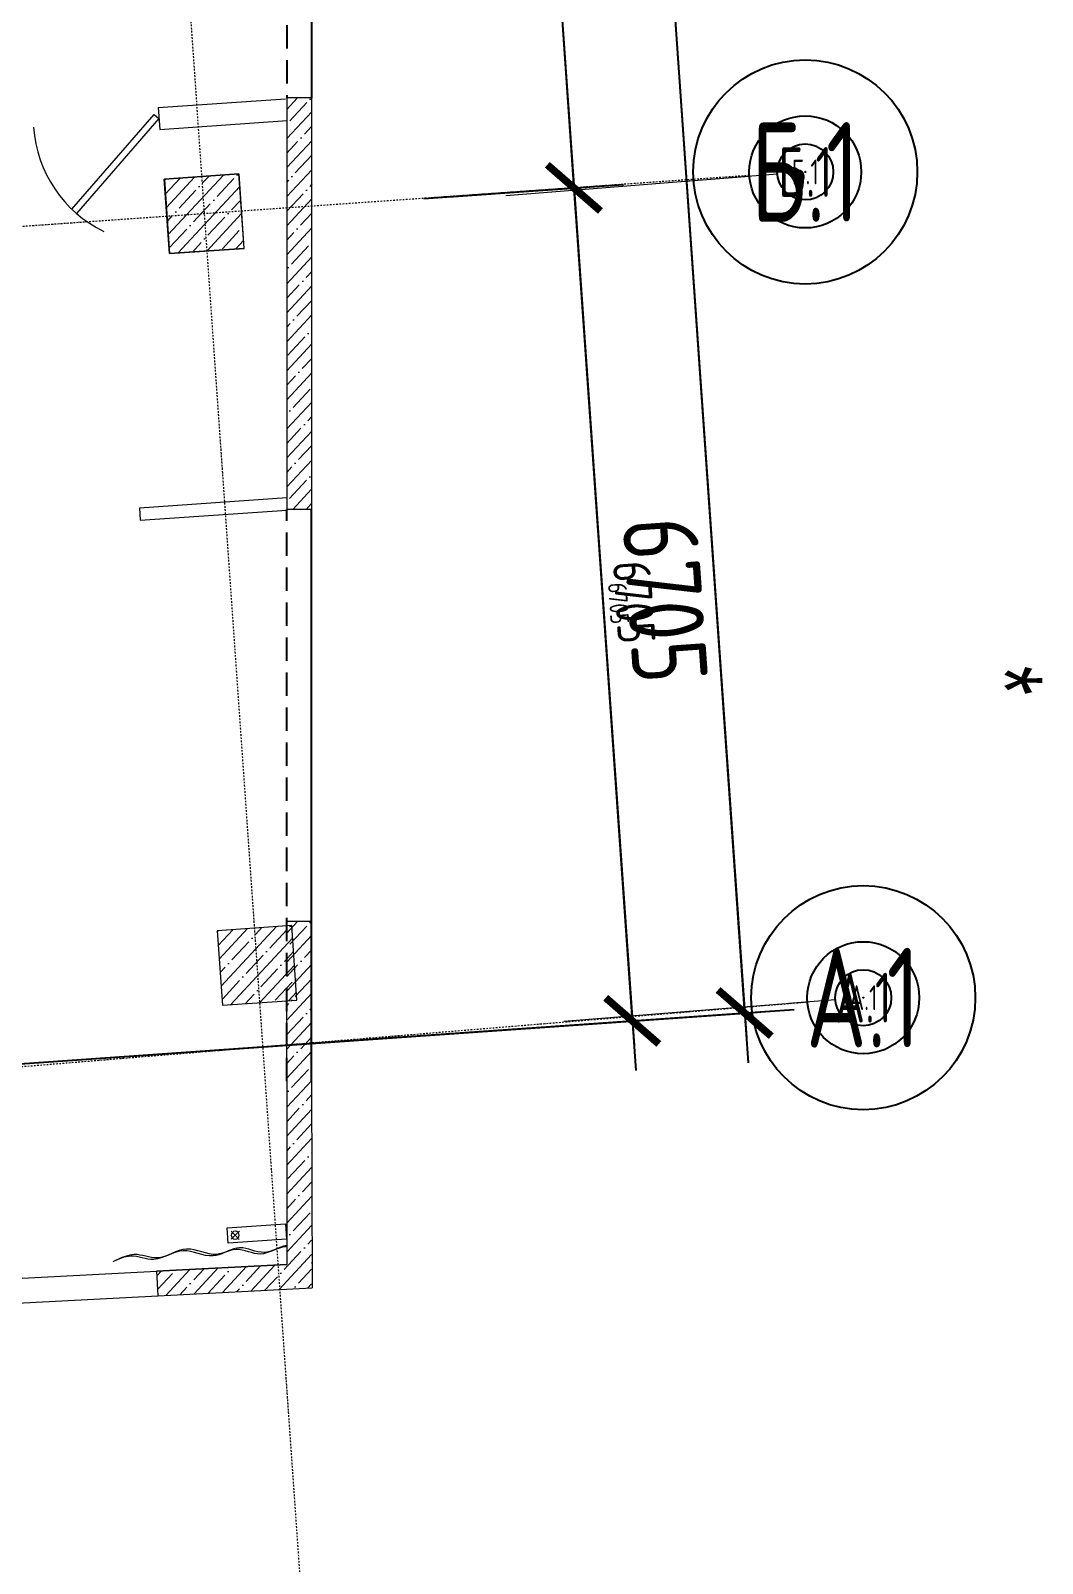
# Model space of a CAD drawing. Header units: millimetres. Extents: x -798 to 124478, y -405 to 121556.
# Drawn here: x 111215 to 119344, y 13690 to 25998 of the extents above; entities that cross this region are included whole.
import ezdxf
from ezdxf.enums import TextEntityAlignment as Align

# ---------------------------------------------------------------- set-up
doc = ezdxf.new("R2010")
doc.units = ezdxf.units.MM
for name, pattern in [('CENTER', [2, 1.25, -0.25, 0.25, -0.25]), ('HIDDEN', [0.375, 0.25, -0.125]), ('Strichpunkt', [25.4, 12.7, -6.35, 0, -6.35])]:
    doc.linetypes.add(name, pattern=pattern)
for name, color, linetype in [('1', 7, 'Continuous'), ('1 @ 0.1', 7, 'Continuous'), ('1 @ 0.15', 7, 'Continuous'), ('1 @ 0.2', 7, 'Continuous'), ('1 @ 100', 7, 'Continuous'), ('1 @ 200', 7, 'Continuous'), ('1 @ 50', 7, 'Continuous'), ('A-DIM', 4, 'Continuous'), ('A-DIM @ 0.1', 4, 'Continuous'), ('A-DIM @ 0.15', 4, 'Continuous'), ('A-DIM @ 0.2', 4, 'Continuous'), ('A-DIM @ 100', 4, 'Continuous'), ('A-DIM @ 200', 4, 'Continuous'), ('A-DIM @ 50', 4, 'Continuous'), ('A-ЭСКИЗ', 250, 'Continuous')]:
    doc.layers.add(name, color=color, linetype=linetype)
for name, color, linetype, lineweight in [('A-AXES', 40, 'CENTER', 5), ('A-DOOR', 4, 'Continuous', 18), ('A-Hatch', 253, 'Continuous', 9), ('A-WALL-BRCK', 5, 'Continuous', 9), ('A-WALL-GK', 31, 'Continuous', 13), ('A-WALL-GVL', 5, 'Continuous', 13), ('LWA', 9, 'Continuous', 0), ('S-WALL', 5, 'Continuous', 15)]:
    doc.layers.add(name, color=color, linetype=linetype, lineweight=lineweight)
doc.styles.add('Arch-Dim', font='romans.shx', dxfattribs={"width": 0.75})
doc.styles.add('SHBD_TITL', font='rus_eg.shx', dxfattribs={"width": 0.75})
doc.dimstyles.new('Масштабируемый', dxfattribs={"dimscale": 100, "dimtxt": 3, "dimasz": 2, "dimexe": 2, "dimexo": 2, "dimgap": 1, "dimtad": 1, "dimdec": 0, "dimzin": 3, "dimdsep": 46, "dimtxsty": 'Arch-Dim', "dimblk": 'ARCHTICK', "dimcen": 2.5, "dimdle": 2, "dimazin": 2, "dimtfac": 0.75, "dimtdec": 0, "dimtmove": 1, "dimatfit": 0, "dimfxl": 1, "dimtolj": 1, "dimtzin": 0, "dimarcsym": 0})

# ---------------------------------------------------------------- blocks, each defined once
blk = doc.blocks.new('штора2')
at = {"layer": 'LWA', "color": 9}
for q in [(27702, 22033), (27768, 22039), (27708, 21967), (27774, 21973)]:
    blk.add_line((27738, 22003), q, dxfattribs=at)
blk.add_lwpolyline([(27677, 21939), (28148, 21939), (28148, 22063), (27677, 22063)], close=True, dxfattribs=at)
blk.add_circle((27738, 22003), 32.4, dxfattribs=at)
for points, knots in [([(28141, 22123), (28136, 22123), (28067, 22124), (27930, 22212), (27741, 22075), (27531, 22205), (27312, 22040), (27091, 22196), (26899, 22086), (26790, 22129), (26741, 22148)], [187.014587, 187.014587, 187.014587, 187.014587, 202.944401, 403.924227, 603.513811, 795.094955, 1040.158283, 1286.67345, 1472.778245, 1625.519582, 1625.519582, 1625.519582, 1625.519582]), ([(28143, 22113), (28082, 22122), (27955, 22198), (27770, 22064), (27561, 22194), (27341, 22029), (27120, 22185), (26929, 22075), (26819, 22118), (26770, 22137)], [215.715231, 215.715231, 215.715231, 215.715231, 403.924227, 603.513811, 795.094955, 1040.158283, 1286.67345, 1472.778245, 1625.519582, 1625.519582, 1625.519582, 1625.519582])]:
    blk.add_open_spline(points, degree=3, knots=knots, dxfattribs=at)
blk = doc.blocks.new('шторы')
at = {"xscale": -0.9999999999999998, "rotation": 180.0000000000041}
blk.add_blockref('штора2', (-11464, 13803), dxfattribs=at)
blk = doc.blocks.new('DOOR101')
at = {"layer": 'A-DOOR', "ltscale": 4, "transparency": 33554687}
blk.add_lwpolyline([(0, 0), (-714, -714), (-750, -678), (-36, 36)], close=True, dxfattribs=at)
blk.add_arc((0, 0), 1010, 180, 240, dxfattribs=at)
blk = doc.blocks.new('_ArchTick')
at = {"color": 0, "linetype": 'ByBlock', "const_width": 0.15}
blk.add_lwpolyline([(-0.5, -0.5), (0.5, 0.5)], dxfattribs=at)
blk = doc.blocks.new('*D430')
at = {"layer": 'A-DIM', "color": 0, "lineweight": -2, "ltscale": 50, "transparency": 16777216}
for p, q in [((2274404, -2400410), (2275027, -2409288)), ((2274753, -2400787), (2274033, -2400837)), ((2274193, -2408946), (2275398, -2408861))]:
    blk.add_line(p, q, dxfattribs=at)
at = {"layer": 'Defpoints', "color": 0, "ltscale": 50, "transparency": 16777216}
for p in [(2275152, -2400759), (2274999, -2408889), (2273794, -2408974)]:
    blk.add_point(p, dxfattribs=at)
at = {"layer": 'A-DIM', "color": 0, "lineweight": -2, "ltscale": 50, "transparency": 16777216, "xscale": 400, "yscale": 400, "zscale": 400}
for p, rotation in [((2274432, -2400809), 94.01173778979934), ((2274999, -2408889), 274.0117377897993)]:
    blk.add_blockref('_ArchTick', p, dxfattribs=dict(at, rotation=rotation))
at = {"layer": 'A-DIM', "color": 0, "ltscale": 50, "transparency": 16777216, "insert": (2275214, -2404814), "char_height": 600, "attachment_point": 5, "rotation": 274.0117, "style": 'Arch-Dim'}
blk.add_mtext('\\A1;8100', dxfattribs=at)
blk = doc.blocks.new('*D431')
at = {"layer": 'A-DIM', "color": 0, "lineweight": -2, "ltscale": 50, "transparency": 16777216}
for p, q in [((2275152, -2400759), (2274432, -2400809)), ((2274432, -2400809), (2274999, -2408890)), ((2273794, -2408974), (2274999, -2408889))]:
    blk.add_line(p, q, dxfattribs=at)
at = {"layer": 'Defpoints', "color": 0, "ltscale": 50, "transparency": 16777216}
for p in [(2275152, -2400759), (2274999, -2408889), (2273794, -2408974)]:
    blk.add_point(p, dxfattribs=at)
at = {"layer": 'A-DIM', "color": 0, "lineweight": -2, "ltscale": 50, "transparency": 16777216, "xscale": 0.3, "yscale": 0.3, "zscale": 0.3}
for p, rotation in [((2274432, -2400809), 94.01173778979934), ((2274999, -2408889), 274.0117377897993)]:
    blk.add_blockref('_ArchTick', p, dxfattribs=dict(at, rotation=rotation))
at = {"layer": 'A-DIM', "color": 0, "ltscale": 50, "transparency": 16777216, "insert": (2274716, -2404849), "char_height": 0.45, "attachment_point": 5, "rotation": 274.0117, "style": 'Arch-Dim'}
blk.add_mtext('\\A1;8100', dxfattribs=at)
blk = doc.blocks.new('*D432')
at = {"layer": 'A-DIM', "color": 0, "lineweight": -2, "ltscale": 50, "transparency": 16777216}
for p, q in [((2274425, -2400709), (2275006, -2408989)), ((2275052, -2400766), (2274332, -2400816)), ((2273894, -2408967), (2275099, -2408882))]:
    blk.add_line(p, q, dxfattribs=at)
at = {"layer": 'Defpoints', "color": 0, "ltscale": 50, "transparency": 16777216}
for p in [(2275152, -2400759), (2274999, -2408889), (2273794, -2408974)]:
    blk.add_point(p, dxfattribs=at)
at = {"layer": 'A-DIM', "color": 0, "lineweight": -2, "ltscale": 50, "transparency": 16777216, "xscale": 100, "yscale": 100, "zscale": 100}
for p, rotation in [((2274432, -2400809), 94.01173778979934), ((2274999, -2408889), 274.0117377897993)]:
    blk.add_blockref('_ArchTick', p, dxfattribs=dict(at, rotation=rotation))
at = {"layer": 'A-DIM', "color": 0, "ltscale": 50, "transparency": 16777216, "insert": (2274840, -2404841), "char_height": 150, "attachment_point": 5, "rotation": 274.0117, "style": 'Arch-Dim'}
blk.add_mtext('\\A1;8100', dxfattribs=at)
blk = doc.blocks.new('*D434')
at = {"layer": 'A-DIM', "color": 0, "lineweight": -2, "ltscale": 50, "transparency": 16777216}
for p, q in [((2274418, -2400610), (2275013, -2409089)), ((2274953, -2400773), (2274233, -2400823)), ((2273993, -2408960), (2275198, -2408875))]:
    blk.add_line(p, q, dxfattribs=at)
at = {"layer": 'Defpoints', "color": 0, "ltscale": 50, "transparency": 16777216}
for p in [(2275152, -2400759), (2274999, -2408889), (2273794, -2408974)]:
    blk.add_point(p, dxfattribs=at)
at = {"layer": 'A-DIM', "color": 0, "lineweight": -2, "ltscale": 50, "transparency": 16777216, "xscale": 200, "yscale": 200, "zscale": 200}
for p, rotation in [((2274432, -2400809), 94.01173778979934), ((2274999, -2408889), 274.0117377897993)]:
    blk.add_blockref('_ArchTick', p, dxfattribs=dict(at, rotation=rotation))
at = {"layer": 'A-DIM', "color": 0, "ltscale": 50, "transparency": 16777216, "insert": (2274965, -2404832), "char_height": 300, "attachment_point": 5, "rotation": 274.0117, "style": 'Arch-Dim'}
blk.add_mtext('\\A1;8100', dxfattribs=at)
blk = doc.blocks.new('*D435')
at = {"layer": 'A-DIM', "color": 0, "lineweight": -2, "ltscale": 50, "transparency": 16777216}
for p, q in [((2275152, -2400759), (2274432, -2400809)), ((2274432, -2400809), (2274999, -2408890)), ((2273794, -2408974), (2274999, -2408889))]:
    blk.add_line(p, q, dxfattribs=at)
at = {"layer": 'Defpoints', "color": 0, "ltscale": 50, "transparency": 16777216}
for p in [(2275152, -2400759), (2274999, -2408889), (2273794, -2408974)]:
    blk.add_point(p, dxfattribs=at)
at = {"layer": 'A-DIM', "color": 0, "lineweight": -2, "ltscale": 50, "transparency": 16777216, "xscale": 0.4, "yscale": 0.4, "zscale": 0.4}
for p, rotation in [((2274432, -2400809), 94.01173778979934), ((2274999, -2408889), 274.0117377897993)]:
    blk.add_blockref('_ArchTick', p, dxfattribs=dict(at, rotation=rotation))
at = {"layer": 'A-DIM', "color": 0, "ltscale": 50, "transparency": 16777216, "insert": (2274716, -2404849), "char_height": 0.6, "attachment_point": 5, "rotation": 274.0117, "style": 'Arch-Dim'}
blk.add_mtext('\\A1;8100', dxfattribs=at)
blk = doc.blocks.new('*D436')
at = {"layer": 'A-DIM', "color": 0, "lineweight": -2, "ltscale": 50, "transparency": 16777216}
for p, q in [((2275152, -2400759), (2274432, -2400809)), ((2274432, -2400809), (2274999, -2408890)), ((2273794, -2408974), (2274999, -2408889))]:
    blk.add_line(p, q, dxfattribs=at)
at = {"layer": 'Defpoints', "color": 0, "ltscale": 50, "transparency": 16777216}
for p in [(2275152, -2400759), (2274999, -2408889), (2273794, -2408974)]:
    blk.add_point(p, dxfattribs=at)
at = {"layer": 'A-DIM', "color": 0, "lineweight": -2, "ltscale": 50, "transparency": 16777216, "xscale": 0.2, "yscale": 0.2, "zscale": 0.2}
for p, rotation in [((2274432, -2400809), 94.01173778979934), ((2274999, -2408889), 274.0117377897993)]:
    blk.add_blockref('_ArchTick', p, dxfattribs=dict(at, rotation=rotation))
at = {"layer": 'A-DIM', "color": 0, "ltscale": 50, "transparency": 16777216, "insert": (2274716, -2404849), "char_height": 0.3, "attachment_point": 5, "rotation": 274.0117, "style": 'Arch-Dim'}
blk.add_mtext('\\A1;8100', dxfattribs=at)
blk = doc.blocks.new('*D437')
at = {"layer": 'A-DIM', "color": 0, "lineweight": -2, "ltscale": 50, "transparency": 16777216}
for p, q in [((2274971, -2408490), (2275496, -2415977)), ((2274193, -2408946), (2275398, -2408861)), ((2270318, -2415939), (2275867, -2415550))]:
    blk.add_line(p, q, dxfattribs=at)
at = {"layer": 'Defpoints', "color": 0, "ltscale": 50, "transparency": 16777216}
for p in [(2273794, -2408974), (2275468, -2415578), (2269919, -2415967)]:
    blk.add_point(p, dxfattribs=at)
at = {"layer": 'A-DIM', "color": 0, "lineweight": -2, "ltscale": 50, "transparency": 16777216, "xscale": 400, "yscale": 400, "zscale": 400}
for p, rotation in [((2274999, -2408889), 94.01173778979934), ((2275468, -2415578), 274.0117377897993)]:
    blk.add_blockref('_ArchTick', p, dxfattribs=dict(at, rotation=rotation))
at = {"layer": 'A-DIM', "color": 0, "ltscale": 50, "transparency": 16777216, "insert": (2275732, -2412199), "char_height": 600, "attachment_point": 5, "rotation": 274.0117, "style": 'Arch-Dim'}
blk.add_mtext('\\A1;6705', dxfattribs=at)
blk = doc.blocks.new('*D438')
at = {"layer": 'A-DIM', "color": 0, "lineweight": -2, "ltscale": 50, "transparency": 16777216}
for p, q in [((2273794, -2408974), (2274999, -2408889)), ((2274999, -2408889), (2275468, -2415578)), ((2269919, -2415967), (2275468, -2415578))]:
    blk.add_line(p, q, dxfattribs=at)
at = {"layer": 'Defpoints', "color": 0, "ltscale": 50, "transparency": 16777216}
for p in [(2273794, -2408974), (2275468, -2415578), (2269919, -2415967)]:
    blk.add_point(p, dxfattribs=at)
at = {"layer": 'A-DIM', "color": 0, "lineweight": -2, "ltscale": 50, "transparency": 16777216, "xscale": 0.3, "yscale": 0.3, "zscale": 0.3}
for p, rotation in [((2274999, -2408889), 94.01173778979934), ((2275468, -2415578), 274.0117377897993)]:
    blk.add_blockref('_ArchTick', p, dxfattribs=dict(at, rotation=rotation))
at = {"layer": 'A-DIM', "color": 0, "ltscale": 50, "transparency": 16777216, "insert": (2275234, -2412234), "char_height": 0.45, "attachment_point": 5, "rotation": 274.0117, "style": 'Arch-Dim'}
blk.add_mtext('\\A1;6705', dxfattribs=at)
blk = doc.blocks.new('*D439')
at = {"layer": 'A-DIM', "color": 0, "lineweight": -2, "ltscale": 50, "transparency": 16777216}
for p, q in [((2274992, -2408790), (2275475, -2415678)), ((2273894, -2408967), (2275099, -2408882)), ((2270019, -2415960), (2275568, -2415571))]:
    blk.add_line(p, q, dxfattribs=at)
at = {"layer": 'Defpoints', "color": 0, "ltscale": 50, "transparency": 16777216}
for p in [(2273794, -2408974), (2275468, -2415578), (2269919, -2415967)]:
    blk.add_point(p, dxfattribs=at)
at = {"layer": 'A-DIM', "color": 0, "lineweight": -2, "ltscale": 50, "transparency": 16777216, "xscale": 100, "yscale": 100, "zscale": 100}
for p, rotation in [((2274999, -2408889), 94.01173778979934), ((2275468, -2415578), 274.0117377897993)]:
    blk.add_blockref('_ArchTick', p, dxfattribs=dict(at, rotation=rotation))
at = {"layer": 'A-DIM', "color": 0, "ltscale": 50, "transparency": 16777216, "insert": (2275358, -2412225), "char_height": 150, "attachment_point": 5, "rotation": 274.0117, "style": 'Arch-Dim'}
blk.add_mtext('\\A1;6705', dxfattribs=at)
blk = doc.blocks.new('*D441')
at = {"layer": 'A-DIM', "color": 0, "lineweight": -2, "ltscale": 50, "transparency": 16777216}
for p, q in [((2274985, -2408690), (2275482, -2415777)), ((2273993, -2408960), (2275198, -2408875)), ((2270119, -2415953), (2275667, -2415564))]:
    blk.add_line(p, q, dxfattribs=at)
at = {"layer": 'Defpoints', "color": 0, "ltscale": 50, "transparency": 16777216}
for p in [(2273794, -2408974), (2275468, -2415578), (2269919, -2415967)]:
    blk.add_point(p, dxfattribs=at)
at = {"layer": 'A-DIM', "color": 0, "lineweight": -2, "ltscale": 50, "transparency": 16777216, "xscale": 200, "yscale": 200, "zscale": 200}
for p, rotation in [((2274999, -2408889), 94.01173778979934), ((2275468, -2415578), 274.0117377897993)]:
    blk.add_blockref('_ArchTick', p, dxfattribs=dict(at, rotation=rotation))
at = {"layer": 'A-DIM', "color": 0, "ltscale": 50, "transparency": 16777216, "insert": (2275483, -2412216), "char_height": 300, "attachment_point": 5, "rotation": 274.0117, "style": 'Arch-Dim'}
blk.add_mtext('\\A1;6705', dxfattribs=at)
blk = doc.blocks.new('*D442')
at = {"layer": 'A-DIM', "color": 0, "lineweight": -2, "ltscale": 50, "transparency": 16777216}
for p, q in [((2273794, -2408974), (2274999, -2408889)), ((2274999, -2408889), (2275468, -2415578)), ((2269919, -2415967), (2275468, -2415578))]:
    blk.add_line(p, q, dxfattribs=at)
at = {"layer": 'Defpoints', "color": 0, "ltscale": 50, "transparency": 16777216}
for p in [(2273794, -2408974), (2275468, -2415578), (2269919, -2415967)]:
    blk.add_point(p, dxfattribs=at)
at = {"layer": 'A-DIM', "color": 0, "lineweight": -2, "ltscale": 50, "transparency": 16777216, "xscale": 0.4, "yscale": 0.4, "zscale": 0.4}
for p, rotation in [((2274999, -2408889), 94.01173778979934), ((2275468, -2415578), 274.0117377897993)]:
    blk.add_blockref('_ArchTick', p, dxfattribs=dict(at, rotation=rotation))
at = {"layer": 'A-DIM', "color": 0, "ltscale": 50, "transparency": 16777216, "insert": (2275234, -2412234), "char_height": 0.6, "attachment_point": 5, "rotation": 274.0117, "style": 'Arch-Dim'}
blk.add_mtext('\\A1;6705', dxfattribs=at)
blk = doc.blocks.new('*D443')
at = {"layer": 'A-DIM', "color": 0, "lineweight": -2, "ltscale": 50, "transparency": 16777216}
for p, q in [((2273794, -2408974), (2274999, -2408889)), ((2274999, -2408889), (2275468, -2415578)), ((2269919, -2415967), (2275468, -2415578))]:
    blk.add_line(p, q, dxfattribs=at)
at = {"layer": 'Defpoints', "color": 0, "ltscale": 50, "transparency": 16777216}
for p in [(2273794, -2408974), (2275468, -2415578), (2269919, -2415967)]:
    blk.add_point(p, dxfattribs=at)
at = {"layer": 'A-DIM', "color": 0, "lineweight": -2, "ltscale": 50, "transparency": 16777216, "xscale": 0.2, "yscale": 0.2, "zscale": 0.2}
for p, rotation in [((2274999, -2408889), 94.01173778979934), ((2275468, -2415578), 274.0117377897993)]:
    blk.add_blockref('_ArchTick', p, dxfattribs=dict(at, rotation=rotation))
at = {"layer": 'A-DIM', "color": 0, "ltscale": 50, "transparency": 16777216, "insert": (2275234, -2412234), "char_height": 0.3, "attachment_point": 5, "rotation": 274.0117, "style": 'Arch-Dim'}
blk.add_mtext('\\A1;6705', dxfattribs=at)
blk = doc.blocks.new('*U88')
at = {"color": 4, "lineweight": 9}
blk.add_line((-4.486, -0.355), (-12.032, -0.953), dxfattribs=at)
at = {"color": 5, "linetype": 'Continuous', "lineweight": 25}
blk.add_circle((0, 0), 4.5, dxfattribs=at)
at = {"color": 5, "linetype": 'Continuous', "lineweight": 25, "style": 'Arch-Dim', "width": 0.65}
blk.add_attdef('Ось', text='', height=4, dxfattribs=at).set_placement((0, 0), align=Align.MIDDLE)
blk = doc.blocks.new('*U871')
at = {"layer": '1 @ 0.1', "transparency": 33554687, "xscale": 0.1, "yscale": 0.1, "zscale": 0.1}
blk.add_blockref('*U88', (2276858, -2408761), dxfattribs=at).add_auto_attribs({'Ось': 'Б.1'})
at = {"layer": '1 @ 0.15', "transparency": 33554687, "xscale": 0.15, "yscale": 0.15, "zscale": 0.15}
blk.add_blockref('*U88', (2276858, -2408761), dxfattribs=at).add_auto_attribs({'Ось': 'Б.1'})
at = {"layer": '1 @ 0.2', "transparency": 33554687, "xscale": 0.2, "yscale": 0.2, "zscale": 0.2}
blk.add_blockref('*U88', (2276858, -2408761), dxfattribs=at).add_auto_attribs({'Ось': 'Б.1'})
at = {"layer": '1 @ 100', "transparency": 33554687, "xscale": 100, "yscale": 100, "zscale": 100}
blk.add_blockref('*U88', (2276858, -2408761), dxfattribs=at).add_auto_attribs({'Ось': 'Б.1'})
at = {"layer": '1 @ 200', "transparency": 33554687, "xscale": 200, "yscale": 200, "zscale": 200}
blk.add_blockref('*U88', (2276858, -2408761), dxfattribs=at).add_auto_attribs({'Ось': 'Б.1'})
at = {"layer": '1 @ 50', "transparency": 33554687, "xscale": 50, "yscale": 50, "zscale": 50}
blk.add_blockref('*U88', (2276858, -2408761), dxfattribs=at).add_auto_attribs({'Ось': 'Б.1'})
blk = doc.blocks.new('*U872')
at = {"layer": '1 @ 0.1', "transparency": 33554687, "xscale": 0.1, "yscale": 0.1, "zscale": 0.1}
blk.add_blockref('*U88', (2277324, -2415392), dxfattribs=at).add_auto_attribs({'Ось': 'А.1'})
at = {"layer": '1 @ 0.15', "transparency": 33554687, "xscale": 0.15, "yscale": 0.15, "zscale": 0.15}
blk.add_blockref('*U88', (2277324, -2415392), dxfattribs=at).add_auto_attribs({'Ось': 'А.1'})
at = {"layer": '1 @ 0.2', "transparency": 33554687, "xscale": 0.2, "yscale": 0.2, "zscale": 0.2}
blk.add_blockref('*U88', (2277324, -2415392), dxfattribs=at).add_auto_attribs({'Ось': 'А.1'})
at = {"layer": '1 @ 100', "transparency": 33554687, "xscale": 100, "yscale": 100, "zscale": 100}
blk.add_blockref('*U88', (2277324, -2415392), dxfattribs=at).add_auto_attribs({'Ось': 'А.1'})
at = {"layer": '1 @ 200', "transparency": 33554687, "xscale": 200, "yscale": 200, "zscale": 200}
blk.add_blockref('*U88', (2277324, -2415392), dxfattribs=at).add_auto_attribs({'Ось': 'А.1'})
at = {"layer": '1 @ 50', "transparency": 33554687, "xscale": 50, "yscale": 50, "zscale": 50}
blk.add_blockref('*U88', (2277324, -2415392), dxfattribs=at).add_auto_attribs({'Ось': 'А.1'})
blk = doc.blocks.new('*D458')
at = {"layer": 'A-DIM', "color": 0, "lineweight": -2, "ltscale": 50, "transparency": 16777216}
for p, q in [((2275059, -2396805), (2276385, -2415714)), ((2271400, -2397262), (2275272, -2396991)), ((2272698, -2415772), (2276570, -2415501))]:
    blk.add_line(p, q, dxfattribs=at)
at = {"layer": 'Defpoints', "color": 0, "ltscale": 50, "transparency": 16777216}
for p in [(2271200, -2397276), (2276371, -2415515), (2272498, -2415786)]:
    blk.add_point(p, dxfattribs=at)
at = {"layer": 'A-DIM', "color": 0, "lineweight": -2, "ltscale": 50, "transparency": 16777216, "xscale": 200, "yscale": 200, "zscale": 200}
for p, rotation in [((2275073, -2397005), 94.01162329373588), ((2276371, -2415515), 274.0116232937359)]:
    blk.add_blockref('_ArchTick', p, dxfattribs=dict(at, rotation=rotation))
at = {"layer": 'A-DIM', "color": 0, "ltscale": 50, "transparency": 16777216, "insert": (2275971, -2406242), "char_height": 300, "attachment_point": 5, "rotation": 274.0116, "style": 'Arch-Dim'}
blk.add_mtext('\\A1;18555', dxfattribs=at)
blk = doc.blocks.new('*D459')
at = {"layer": 'A-DIM', "color": 0, "lineweight": -2, "ltscale": 50, "transparency": 16777216}
for p, q in [((2275045, -2396606), (2276399, -2415914)), ((2271599, -2397248), (2275472, -2396977)), ((2272897, -2415758), (2276770, -2415487))]:
    blk.add_line(p, q, dxfattribs=at)
at = {"layer": 'Defpoints', "color": 0, "ltscale": 50, "transparency": 16777216}
for p in [(2271200, -2397276), (2276371, -2415515), (2272498, -2415786)]:
    blk.add_point(p, dxfattribs=at)
at = {"layer": 'A-DIM', "color": 0, "lineweight": -2, "ltscale": 50, "transparency": 16777216, "xscale": 400, "yscale": 400, "zscale": 400}
for p, rotation in [((2275073, -2397005), 94.01162329373588), ((2276371, -2415515), 274.0116232937359)]:
    blk.add_blockref('_ArchTick', p, dxfattribs=dict(at, rotation=rotation))
at = {"layer": 'A-DIM', "color": 0, "ltscale": 50, "transparency": 16777216, "insert": (2276221, -2406225), "char_height": 600, "attachment_point": 5, "rotation": 274.0116, "style": 'Arch-Dim'}
blk.add_mtext('\\A1;18555', dxfattribs=at)
blk = doc.blocks.new('*D460')
at = {"layer": 'A-DIM', "color": 0, "lineweight": -2, "ltscale": 50, "transparency": 16777216}
for p, q in [((2271201, -2397276), (2275073, -2397005)), ((2275073, -2397004), (2276371, -2415515)), ((2272499, -2415786), (2276371, -2415515))]:
    blk.add_line(p, q, dxfattribs=at)
at = {"layer": 'Defpoints', "color": 0, "ltscale": 50, "transparency": 16777216}
for p in [(2271200, -2397276), (2276371, -2415515), (2272498, -2415786)]:
    blk.add_point(p, dxfattribs=at)
at = {"layer": 'A-DIM', "color": 0, "lineweight": -2, "ltscale": 50, "transparency": 16777216, "xscale": 0.3, "yscale": 0.3, "zscale": 0.3}
for p, rotation in [((2275073, -2397005), 94.01162329373588), ((2276371, -2415515), 274.0116232937359)]:
    blk.add_blockref('_ArchTick', p, dxfattribs=dict(at, rotation=rotation))
at = {"layer": 'A-DIM', "color": 0, "ltscale": 50, "transparency": 16777216, "insert": (2275722, -2406260), "char_height": 0.45, "attachment_point": 5, "rotation": 274.0116, "style": 'Arch-Dim'}
blk.add_mtext('\\A1;18555', dxfattribs=at)
blk = doc.blocks.new('*D461')
at = {"layer": 'A-DIM', "color": 0, "lineweight": -2, "ltscale": 50, "transparency": 16777216}
for p, q in [((2271300, -2397269), (2275172, -2396998)), ((2275066, -2396905), (2276378, -2415614)), ((2272598, -2415779), (2276471, -2415508))]:
    blk.add_line(p, q, dxfattribs=at)
at = {"layer": 'Defpoints', "color": 0, "ltscale": 50, "transparency": 16777216}
for p in [(2271200, -2397276), (2276371, -2415515), (2272498, -2415786)]:
    blk.add_point(p, dxfattribs=at)
at = {"layer": 'A-DIM', "color": 0, "lineweight": -2, "ltscale": 50, "transparency": 16777216, "xscale": 100, "yscale": 100, "zscale": 100}
for p, rotation in [((2275073, -2397005), 94.01162329373588), ((2276371, -2415515), 274.0116232937359)]:
    blk.add_blockref('_ArchTick', p, dxfattribs=dict(at, rotation=rotation))
at = {"layer": 'A-DIM', "color": 0, "ltscale": 50, "transparency": 16777216, "insert": (2275846, -2406251), "char_height": 150, "attachment_point": 5, "rotation": 274.0116, "style": 'Arch-Dim'}
blk.add_mtext('\\A1;18555', dxfattribs=at)
blk = doc.blocks.new('*D463')
at = {"layer": 'A-DIM', "color": 0, "lineweight": -2, "ltscale": 50, "transparency": 16777216}
for p, q in [((2271201, -2397276), (2275073, -2397005)), ((2275073, -2397004), (2276371, -2415515)), ((2272499, -2415786), (2276371, -2415515))]:
    blk.add_line(p, q, dxfattribs=at)
at = {"layer": 'Defpoints', "color": 0, "ltscale": 50, "transparency": 16777216}
for p in [(2271200, -2397276), (2276371, -2415515), (2272498, -2415786)]:
    blk.add_point(p, dxfattribs=at)
at = {"layer": 'A-DIM', "color": 0, "lineweight": -2, "ltscale": 50, "transparency": 16777216, "xscale": 0.4, "yscale": 0.4, "zscale": 0.4}
for p, rotation in [((2275073, -2397005), 94.01162329373588), ((2276371, -2415515), 274.0116232937359)]:
    blk.add_blockref('_ArchTick', p, dxfattribs=dict(at, rotation=rotation))
at = {"layer": 'A-DIM', "color": 0, "ltscale": 50, "transparency": 16777216, "insert": (2275722, -2406260), "char_height": 0.6, "attachment_point": 5, "rotation": 274.0116, "style": 'Arch-Dim'}
blk.add_mtext('\\A1;18555', dxfattribs=at)
blk = doc.blocks.new('*D464')
at = {"layer": 'A-DIM', "color": 0, "lineweight": -2, "ltscale": 50, "transparency": 16777216}
for p, q in [((2271200, -2397276), (2275073, -2397005)), ((2275073, -2397005), (2276371, -2415515)), ((2272499, -2415786), (2276371, -2415515))]:
    blk.add_line(p, q, dxfattribs=at)
at = {"layer": 'Defpoints', "color": 0, "ltscale": 50, "transparency": 16777216}
for p in [(2271200, -2397276), (2276371, -2415515), (2272498, -2415786)]:
    blk.add_point(p, dxfattribs=at)
at = {"layer": 'A-DIM', "color": 0, "lineweight": -2, "ltscale": 50, "transparency": 16777216, "xscale": 0.2, "yscale": 0.2, "zscale": 0.2}
for p, rotation in [((2275073, -2397005), 94.01162329373588), ((2276371, -2415515), 274.0116232937359)]:
    blk.add_blockref('_ArchTick', p, dxfattribs=dict(at, rotation=rotation))
at = {"layer": 'A-DIM', "color": 0, "ltscale": 50, "transparency": 16777216, "insert": (2275722, -2406260), "char_height": 0.3, "attachment_point": 5, "rotation": 274.0116, "style": 'Arch-Dim'}
blk.add_mtext('\\A1;18555', dxfattribs=at)
blk = doc.blocks.new('*U853')
at = {"layer": 'A-DIM @ 0.1', "ltscale": 50, "transparency": 33554687}
dim = blk.add_linear_dim(base=(2274998.8, -2408889.4), p1=(2275152.2, -2400758.7), p2=(2273793.9, -2408973.9), angle=94.01174, dimstyle='Масштабируемый', override={"dimscale": 0.1, "dimtix": 0, "dimtofl": 1, "dimtmove": 1, "dimatfit": 0}, dxfattribs=at)
dim.commit()
dim.dimension.update_dxf_attribs({"geometry": '*D436', "text_midpoint": (2274715.7, -2404849.3)})
at = {"layer": 'A-DIM @ 0.15', "ltscale": 50, "transparency": 33554687}
dim = blk.add_linear_dim(base=(2274998.8, -2408889.4), p1=(2275152.2, -2400758.7), p2=(2273793.9, -2408973.9), angle=94.01174, dimstyle='Масштабируемый', override={"dimscale": 0.15, "dimtix": 0, "dimtofl": 1, "dimtmove": 1, "dimatfit": 0}, dxfattribs=at)
dim.commit()
dim.dimension.update_dxf_attribs({"geometry": '*D431', "text_midpoint": (2274715.8, -2404849.3)})
at = {"layer": 'A-DIM @ 0.2', "ltscale": 50, "transparency": 33554687}
dim = blk.add_linear_dim(base=(2274998.8, -2408889.4), p1=(2275152.2, -2400758.7), p2=(2273793.9, -2408973.9), angle=94.01174, dimstyle='Масштабируемый', override={"dimscale": 0.2, "dimtix": 0, "dimtofl": 1, "dimtmove": 1, "dimatfit": 0}, dxfattribs=at)
dim.commit()
dim.dimension.update_dxf_attribs({"geometry": '*D435', "text_midpoint": (2274716, -2404849.3)})
at = {"layer": 'A-DIM @ 100', "ltscale": 50, "transparency": 33554687}
dim = blk.add_linear_dim(base=(2274998.8, -2408889.4), p1=(2275152.2, -2400758.7), p2=(2273793.9, -2408973.9), angle=94.01174, dimstyle='Масштабируемый', override={"dimscale": 100, "dimtix": 0, "dimtofl": 1, "dimtmove": 1, "dimatfit": 0}, dxfattribs=at)
dim.commit()
dim.dimension.update_dxf_attribs({"geometry": '*D434', "text_midpoint": (2274964.8, -2404831.8)})
at = {"layer": 'A-DIM @ 200', "ltscale": 50, "transparency": 33554687}
dim = blk.add_linear_dim(base=(2274998.8, -2408889.4), p1=(2275152.2, -2400758.7), p2=(2273793.9, -2408973.9), angle=94.01174, dimstyle='Масштабируемый', override={"dimscale": 200, "dimtix": 0, "dimtofl": 1, "dimtmove": 1, "dimatfit": 0}, dxfattribs=at)
dim.commit()
dim.dimension.update_dxf_attribs({"geometry": '*D430', "text_midpoint": (2275214.2, -2404814.3)})
at = {"layer": 'A-DIM @ 50', "ltscale": 50, "transparency": 33554687}
dim = blk.add_linear_dim(base=(2274998.8, -2408889.4), p1=(2275152.2, -2400758.7), p2=(2273793.9, -2408973.9), angle=94.01174, dimstyle='Масштабируемый', override={"dimscale": 50, "dimtix": 0, "dimtofl": 1, "dimtmove": 1, "dimatfit": 0}, dxfattribs=at)
dim.commit()
dim.dimension.update_dxf_attribs({"geometry": '*D432', "text_midpoint": (2274840.2, -2404840.6)})
blk = doc.blocks.new('*U854')
at = {"layer": 'A-DIM @ 0.1', "ltscale": 50, "transparency": 33554687}
dim = blk.add_linear_dim(base=(2275467.9, -2415578), p1=(2273793.9, -2408973.9), p2=(2269919, -2415967.1), angle=94.01174, dimstyle='Масштабируемый', override={"dimscale": 0.1, "dimtix": 0, "dimtofl": 1, "dimtmove": 1, "dimatfit": 0}, dxfattribs=at)
dim.commit()
dim.dimension.update_dxf_attribs({"geometry": '*D443', "text_midpoint": (2275233.6, -2412233.7)})
at = {"layer": 'A-DIM @ 0.15', "ltscale": 50, "transparency": 33554687}
dim = blk.add_linear_dim(base=(2275467.9, -2415578), p1=(2273793.9, -2408973.9), p2=(2269919, -2415967.1), angle=94.01174, dimstyle='Масштабируемый', override={"dimscale": 0.15, "dimtix": 0, "dimtofl": 1, "dimtmove": 1, "dimatfit": 0}, dxfattribs=at)
dim.commit()
dim.dimension.update_dxf_attribs({"geometry": '*D438', "text_midpoint": (2275233.7, -2412233.7)})
at = {"layer": 'A-DIM @ 0.2', "ltscale": 50, "transparency": 33554687}
dim = blk.add_linear_dim(base=(2275467.9, -2415578), p1=(2273793.9, -2408973.9), p2=(2269919, -2415967.1), angle=94.01174, dimstyle='Масштабируемый', override={"dimscale": 0.2, "dimtix": 0, "dimtofl": 1, "dimtmove": 1, "dimatfit": 0}, dxfattribs=at)
dim.commit()
dim.dimension.update_dxf_attribs({"geometry": '*D442', "text_midpoint": (2275233.8, -2412233.6)})
at = {"layer": 'A-DIM @ 100', "ltscale": 50, "transparency": 33554687}
dim = blk.add_linear_dim(base=(2275467.9, -2415578), p1=(2273793.9, -2408973.9), p2=(2269919, -2415967.1), angle=94.01174, dimstyle='Масштабируемый', override={"dimscale": 100, "dimtix": 0, "dimtofl": 1, "dimtmove": 1, "dimatfit": 0}, dxfattribs=at)
dim.commit()
dim.dimension.update_dxf_attribs({"geometry": '*D441', "text_midpoint": (2275482.7, -2412216.2)})
at = {"layer": 'A-DIM @ 200', "ltscale": 50, "transparency": 33554687}
dim = blk.add_linear_dim(base=(2275467.9, -2415578), p1=(2273793.9, -2408973.9), p2=(2269919, -2415967.1), angle=94.01174, dimstyle='Масштабируемый', override={"dimscale": 200, "dimtix": 0, "dimtofl": 1, "dimtmove": 1, "dimatfit": 0}, dxfattribs=at)
dim.commit()
dim.dimension.update_dxf_attribs({"geometry": '*D437', "text_midpoint": (2275732.1, -2412198.7)})
at = {"layer": 'A-DIM @ 50', "ltscale": 50, "transparency": 33554687}
dim = blk.add_linear_dim(base=(2275467.9, -2415578), p1=(2273793.9, -2408973.9), p2=(2269919, -2415967.1), angle=94.01174, dimstyle='Масштабируемый', override={"dimscale": 50, "dimtix": 0, "dimtofl": 1, "dimtmove": 1, "dimatfit": 0}, dxfattribs=at)
dim.commit()
dim.dimension.update_dxf_attribs({"geometry": '*D439', "text_midpoint": (2275358, -2412224.9)})
blk = doc.blocks.new('*U909')
at = {"layer": 'A-DIM @ 0.1', "ltscale": 50, "transparency": 33554687}
dim = blk.add_aligned_dim(p1=(2271200.2, -2397276.3), p2=(2272498.4, -2415786.2), distance=3882, dimstyle='Масштабируемый', override={"dimscale": 0.1, "dimtix": 0, "dimtofl": 1, "dimtmove": 1, "dimatfit": 0}, dxfattribs=at)
dim.commit()
dim.dimension.update_dxf_attribs({"geometry": '*D464', "text_midpoint": (2275722, -2406259.7)})
at = {"layer": 'A-DIM @ 0.15', "ltscale": 50, "transparency": 33554687}
dim = blk.add_aligned_dim(p1=(2271200.2, -2397276.3), p2=(2272498.4, -2415786.2), distance=3882, dimstyle='Масштабируемый', override={"dimscale": 0.15, "dimtix": 0, "dimtofl": 1, "dimtmove": 1, "dimatfit": 0}, dxfattribs=at)
dim.commit()
dim.dimension.update_dxf_attribs({"geometry": '*D460', "text_midpoint": (2275722.1, -2406259.7)})
at = {"layer": 'A-DIM @ 0.2', "ltscale": 50, "transparency": 33554687}
dim = blk.add_aligned_dim(p1=(2271200.2, -2397276.3), p2=(2272498.4, -2415786.2), distance=3882, dimstyle='Масштабируемый', override={"dimscale": 0.2, "dimtix": 0, "dimtofl": 1, "dimtmove": 1, "dimatfit": 0}, dxfattribs=at)
dim.commit()
dim.dimension.update_dxf_attribs({"geometry": '*D463', "text_midpoint": (2275722.3, -2406259.6)})
at = {"layer": 'A-DIM @ 100', "ltscale": 50, "transparency": 33554687}
dim = blk.add_aligned_dim(p1=(2271200.2, -2397276.3), p2=(2272498.4, -2415786.2), distance=3882, dimstyle='Масштабируемый', override={"dimscale": 100, "dimtix": 0, "dimtofl": 1, "dimtmove": 1, "dimatfit": 0}, dxfattribs=at)
dim.commit()
dim.dimension.update_dxf_attribs({"geometry": '*D458', "text_midpoint": (2275971.2, -2406242.2)})
at = {"layer": 'A-DIM @ 200', "ltscale": 50, "transparency": 33554687}
dim = blk.add_aligned_dim(p1=(2271200.2, -2397276.3), p2=(2272498.4, -2415786.2), distance=3882, dimstyle='Масштабируемый', override={"dimscale": 200, "dimtix": 0, "dimtofl": 1, "dimtmove": 1, "dimatfit": 0}, dxfattribs=at)
dim.commit()
dim.dimension.update_dxf_attribs({"geometry": '*D459', "text_midpoint": (2276220.5, -2406224.7)})
at = {"layer": 'A-DIM @ 50', "ltscale": 50, "transparency": 33554687}
dim = blk.add_aligned_dim(p1=(2271200.2, -2397276.3), p2=(2272498.4, -2415786.2), distance=3882, dimstyle='Масштабируемый', override={"dimscale": 50, "dimtix": 0, "dimtofl": 1, "dimtmove": 1, "dimatfit": 0}, dxfattribs=at)
dim.commit()
dim.dimension.update_dxf_attribs({"geometry": '*D461', "text_midpoint": (2275846.5, -2406250.9)})
blk = doc.blocks.new('оси 2')
at = {"layer": 'A-AXES', "linetype": 'Strichpunkt', "transparency": 33554687}
for p, q in [((2271200, -2397276), (2273170, -2425363)), ((2276409, -2408790), (2166157, -2416522)), ((2166717, -2424481), (2276875, -2415426))]:
    blk.add_line(p, q, dxfattribs=at)
at = {"layer": '1', "color": 5}
for name in ['*U871', '*U872']:
    blk.add_blockref(name, (0, 0), dxfattribs=at)
at = {"layer": 'A-DIM', "color": 5}
for name in ['*U909', '*U853', '*U854']:
    blk.add_blockref(name, (0, 0), dxfattribs=at)
at = {"layer": '1', "ltscale": 100, "transparency": 33554687, "style": 'SHBD_TITL', "width": 0.75}
blk.add_text('*', height=600, rotation=270, dxfattribs=at).set_placement((2278163, -2412727))

msp = doc.modelspace()

# ---------------------------------------------------------------- hatches: boundary and pattern name
at = {"layer": 'A-Hatch'}
h = msp.add_hatch(dxfattribs=at)
h.set_pattern_fill('ANSI35', color=256, scale=25, angle=-177.9339, style=0)
h.set_pattern_definition([(227.066067, (4087.03, -646444.95), (116.227165, -108.13329), []), (227.066067, (3974.85, -646449), (116.227165, -108.13329), [198.4375, -39.6875, 0, -39.6875])])
h.paths.add_polyline_path([(113474, 25455), (113473, 22152), (113273, 22152), (113273, 25455)])
h = msp.add_hatch(dxfattribs=at)
h.set_pattern_fill('ANSI35', color=256, scale=25, angle=-177.9339, style=0)
h.set_pattern_definition([(227.066067, (3501.68, -647053.27), (116.227165, -108.13329), []), (227.066067, (3389.5, -647057.31), (116.227165, -108.13329), [198.4375, -39.6875, 0, -39.6875])])
h.paths.add_polyline_path([(112888, 24847), (112930, 24249), (112332, 24207), (112290, 24805)])
h = msp.add_hatch(dxfattribs=at)
h.set_pattern_fill('ANSI35', color=256, scale=25, angle=-177.9339, style=0)
h.set_pattern_definition([(227.066067, (4087.1, -653057.22), (116.227165, -108.13329), []), (227.066067, (3974.91, -653061.26), (116.227165, -108.13329), [198.4375, -39.6875, 0, -39.6875])])
h.paths.add_polyline_path([(113474, 18843), (113472, 15902), (112238, 15838), (112227, 16037), (113273, 16089), (113273, 18843)])
h = msp.add_hatch(dxfattribs=at)
h.set_pattern_fill('ANSI35', color=256, scale=25, angle=-177.9339, style=0)
h.set_pattern_definition([(227.066067, (3926.14, -653088.44), (116.227165, -108.13329), []), (227.066067, (3813.96, -653092.49), (116.227165, -108.13329), [198.4375, -39.6875, 0, -39.6875])])
h.paths.add_polyline_path([(113313, 18812), (113355, 18213), (112756, 18171), (112714, 18770)])

# ---------------------------------------------------------------- linework, layer by layer
at = {"layer": 'A-WALL-BRCK', "ltscale": 5, "transparency": 33554687}
for p, q in [((112240, 25380), (113263, 25451)), ((112240, 25380), (112252, 25205)), ((112252, 25205), (113275, 25277))]:
    msp.add_line(p, q, dxfattribs=at)
at = {"layer": 'A-WALL-GVL'}
for p, q in [((112089, 22165), (113273, 22248)), ((112089, 22165), (112096, 22066)), ((112096, 22066), (113273, 22148))]:
    msp.add_line(p, q, dxfattribs=at)
at = {"layer": 'S-WALL', "linetype": 'HIDDEN', "lineweight": 25, "ltscale": 750}
for p, q in [((113273, 30261), (113273, 25455)), ((113273, 17562), (113273, 22152))]:
    msp.add_line(p, q, dxfattribs=at)
at = {"layer": 'S-WALL', "linetype": 'Continuous', "lineweight": 25, "ltscale": 750}
for p, q in [((113473, 30261), (113473, 25455)), ((113473, 17562), (113473, 22152))]:
    msp.add_line(p, q, dxfattribs=at)
at = {"layer": 'S-WALL', "ltscale": 200, "transparency": 33554687}
for p, q in [((113473, 25459), (113273, 25459)), ((113473, 22152), (113273, 22152))]:
    msp.add_line(p, q, dxfattribs=at)
at = {"layer": 'S-WALL', "ltscale": 200}
for p, q in [((113273, 25459), (113273, 22152)), ((113473, 25459), (113473, 22152)), ((113473, 18843), (113273, 18843)), ((113273, 18843), (113273, 18809)), ((113473, 17562), (113473, 18843)), ((113273, 17562), (113273, 18208)), ((113273, 17562), (113273, 16089)), ((113473, 17562), (113476, 15902))]:
    msp.add_line(p, q, dxfattribs=at)
for points in [[(112289, 24805), (112887, 24847), (112929, 24249), (112331, 24207)], [(112930, 24249), (112888, 24847), (112290, 24805), (112332, 24207)], [(113355, 18213), (113313, 18812), (112714, 18770), (112756, 18171)]]:
    msp.add_lwpolyline(points, close=True, dxfattribs=at)
at = {"layer": 'S-WALL', "linetype": 'Continuous', "lineweight": 15, "ltscale": 40}
for points in [[(105003, 15644), (105605, 15679), (108131, 15816), (109704, 15905), (112227, 16037), (113273, 16089)], [(80478, 13859), (83325, 14063), (84897, 14172), (87416, 14344), (89072, 14460), (91597, 14623), (93168, 14727), (95688, 14889), (97345, 14990), (99866, 15142), (101438, 15236), (103959, 15383), (105616, 15479), (108143, 15616), (109715, 15706), (112237, 15838), (113476, 15902)]]:
    msp.add_lwpolyline(points, dxfattribs=at)
at = {"layer": 'S-WALL', "ltscale": 200}
msp.add_lwpolyline([(113273, 16089), (112227, 16037), (112237, 15838), (113476, 15902)], dxfattribs=at)
at = {"layer": 'S-WALL', "lineweight": 30, "ltscale": 200}
msp.add_lwpolyline([(113473, 16099), (113475, 16100)], dxfattribs=at)

# ---------------------------------------------------------------- block references
msp.add_blockref('оси 2', (-2159419, 2433624))
at = {"layer": 'A-WALL-GK', "ltscale": 5, "transparency": 33554687, "rotation": 4.011737789778746}
msp.add_blockref('DOOR101', (112246, 25292), dxfattribs=at)
at = {"layer": 'A-ЭСКИЗ', "rotation": 4.01173779109849}
msp.add_blockref('шторы', (96051, 23366), dxfattribs=at)

doc.saveas('drawing.dxf')
